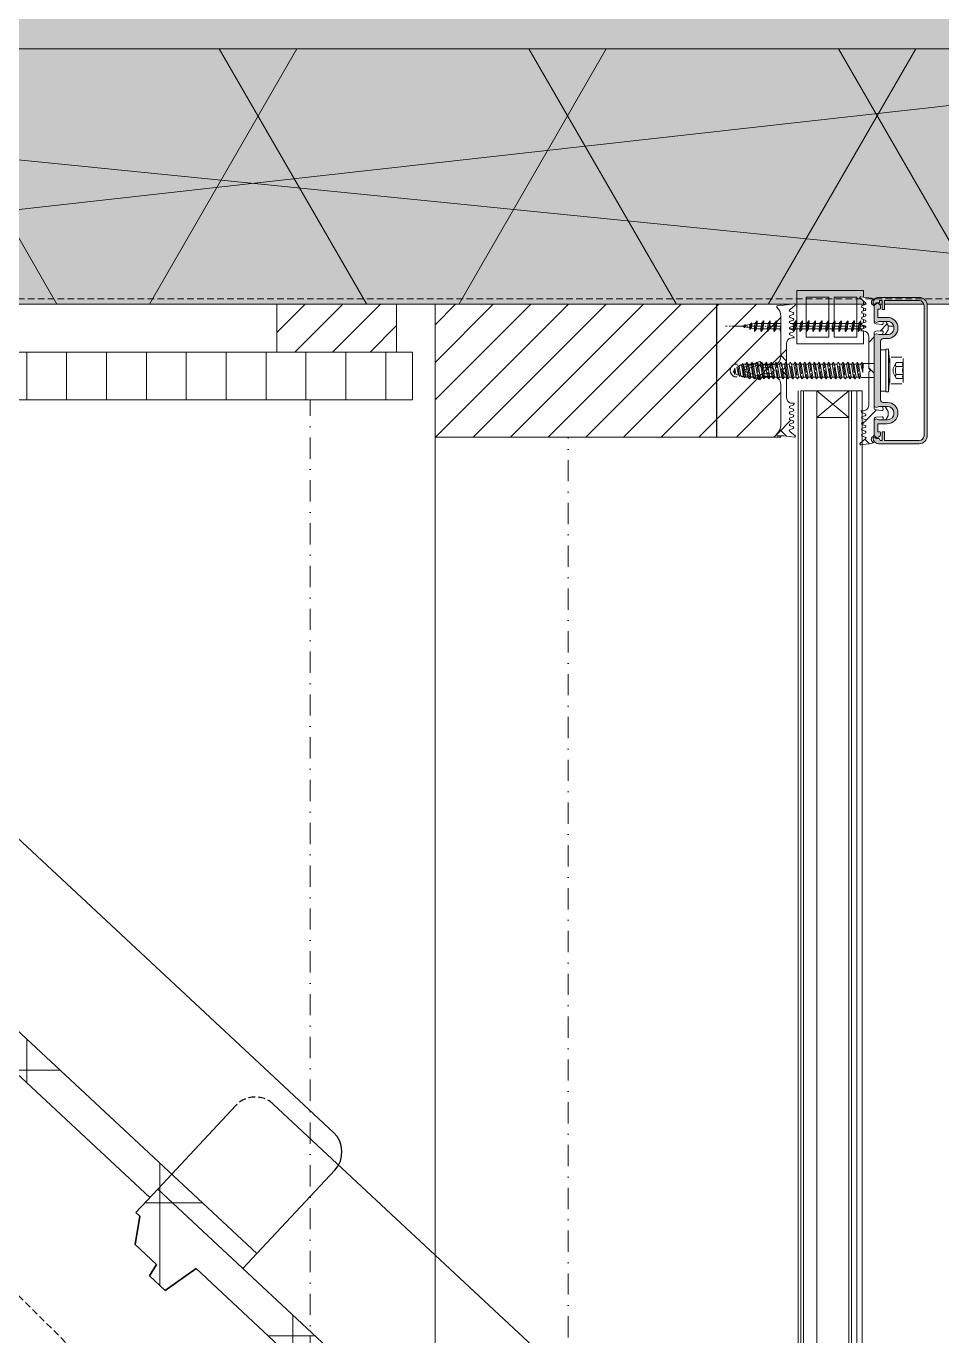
# Model space of a CAD drawing. Header units: millimetres. Extents: x 1789 to 13769, y 2055 to 27197.
# Drawn here: x 12599.8 to 12944.1, y 13250.1 to 13742.6 of the extents above; entities that cross this region are included whole.
import ezdxf

# ---------------------------------------------------------------- set-up
doc = ezdxf.new("R2010")
doc.units = ezdxf.units.MM
for name, pattern in [('MV_hartlijn_staal', [6.6, 5, -0.8, 0, -0.8]), ('MV_hidden', [3.75, 2.5, -1.25]), ('MV_stramien', [16, 8, -4, 0, -4])]:
    doc.linetypes.add(name, pattern=pattern)
for name, color, linetype, lineweight in [('A-DETL', 90, 'Continuous', 13), ('A-DETL-GENF', 92, 'Continuous', 18), ('A-DETL-MEDM', 33, 'Continuous', 18)]:
    doc.layers.add(name, color=color, linetype=linetype, lineweight=lineweight)
pattern_1 = [(0, (0, 0), (0, 50), []), (90, (0, 0), (-50, 3e-15), [])]
pattern_2 = [(45, (0, 0), (-7.071068, 7.071068), [])]
pattern_3 = [(45, (0, 0), (-14.142136, 14.142136), []), (135, (0, 0), (-14.142136, -14.142136), [])]

# ---------------------------------------------------------------- blocks, each defined once
blk = doc.blocks.new('42 isolatie - Type 1-3760047-Details Restauratie 1-10')
at = {"layer": 'A-DETL-GENF'}
h = blk.add_hatch(color=256, dxfattribs=at)
h.paths.add_polyline_path([(-41.98, 96.8), (-95.72, 96.8), (-68.85, 69.93)])
h.paths.add_polyline_path([(907.39, 0.8), (913.99, 0.8), (913.99, 96.8), (-41.98, 96.8), (27.15, 27.67), (0.28, 0.8), (691.68, 0.91), (691.64, 1.25), (691.56, 1.35), (689.51, 3.01), (689.76, 3.54), (694.08, 2.95), (694.6, 2.74), (694.02, 2.32), (693.76, 1.84), (693.74, 1.21), (693.93, 0.8), (695.47, 0.9), (695.8, 1.17), (696.52, 0.9), (696.79, 0.8), (697.8, 0.9), (697.8, 2.13), (696.81, 2.13), (696.81, 1.33), (695.4, 1.33), (695.34, 1.08), (694.66, 0.9), (694.42, 1.2), (694.45, 1.78), (694.83, 2.58), (695.53, 3.14), (696.4, 3.33), (712.48, 3.23), (713.44, 2.75), (713.83, 2.45), (714.3, 1.83), (714.7, 0.8), (901.7, 0.8)])
h.paths.add_polyline_path([(711.7, 0.8), (713.44, 0.8), (713.2, 1.31), (712.98, 1.61), (712.48, 1.94), (712.17, 2.07), (711.7, 2.13), (698.6, 2.13), (698.6, 0.8), (700.74, 0.8)])
at = {"layer": 'A-DETL-GENF', "lineweight": 13}
h = blk.add_hatch(dxfattribs=at)
h.set_pattern_fill('FP_70', color=256, style=0, pattern_type=2)
h.set_pattern_definition([(60, (0, 0), (-87.295, 50.4), []), (120, (0, 0), (-87.295, -50.4), [])])
h.paths.add_polyline_path([(-41.98, 96.8), (-95.72, 96.8), (-68.85, 69.93)])
h.paths.add_polyline_path([(907.39, 0.8), (913.99, 0.8), (913.99, 96.8), (-41.98, 96.8), (27.15, 27.67), (0.28, 0.8), (691.68, 0.91), (691.64, 1.25), (691.56, 1.35), (689.51, 3.01), (689.76, 3.54), (694.08, 2.95), (694.6, 2.74), (694.02, 2.32), (693.76, 1.84), (693.74, 1.21), (693.93, 0.8), (695.47, 0.9), (695.8, 1.17), (696.52, 0.9), (696.79, 0.8), (697.8, 0.9), (697.8, 2.13), (696.81, 2.13), (696.81, 1.33), (695.4, 1.33), (695.34, 1.08), (694.66, 0.9), (694.42, 1.2), (694.45, 1.78), (694.83, 2.58), (695.53, 3.14), (696.4, 3.33), (712.48, 3.23), (713.44, 2.75), (713.83, 2.45), (714.3, 1.83), (714.7, 0.8), (901.7, 0.8)])
h.paths.add_polyline_path([(711.7, 0.8), (713.44, 0.8), (713.2, 1.31), (712.98, 1.61), (712.48, 1.94), (712.17, 2.07), (711.7, 2.13), (698.6, 2.13), (698.6, 0.8), (700.74, 0.8)])
at = {"layer": 'A-DETL-GENF'}
for p, q in [((913.99, 96.8), (-95.72, 96.8)), ((110.21, 0.8), (470.21, 0.8)), ((110.21, 0.8), (470.21, 0.8)), ((470.21, 0.8), (515.21, 0.8)), ((515.21, 0.8), (664.01, 0.8)), ((515.21, 0.8), (664.01, 0.8)), ((664.84, 0.8), (691.58, 0.8)), ((664.84, 0.8), (691.58, 0.8)), ((693.93, 0.8), (695.34, 0.8)), ((693.93, 0.8), (695.34, 0.8)), ((696.64, 0.8), (697.8, 0.8)), ((696.64, 0.8), (697.8, 0.8)), ((698.6, 0.8), (713.44, 0.8)), ((698.6, 0.8), (713.44, 0.8)), ((714.64, 0.8), (735.99, 0.8)), ((714.64, 0.8), (735.99, 0.8))]:
    blk.add_line(p, q, dxfattribs=at)
blk = doc.blocks.new('28 schroeven 2D - Verzonken schroef 4_0x50mm-4442965-Details Restauratie 1-10')
at = {"layer": 'A-DETL-GENF', "linetype": 'MV_hartlijn_staal', "lineweight": 13}
for p, q in [((0, 35.05), (0, 55.9)), ((0, 3.2), (0, 30.29)), ((0, -7.38), (0, -5.3)), ((0, -9.1), (0, -8.91))]:
    blk.add_line(p, q, dxfattribs=at)
at = {"layer": 'A-DETL-GENF', "lineweight": 5}
for p, q in [((-1, 45), (0, 50)), ((0, 50), (1, 45)), ((-2, 44.89), (-1.25, 44.25)), ((2, 43.96), (-2, 44.89)), ((-1.26, 46.66), (-0.51, 46.02)), ((1.26, 46.07), (-1.26, 46.66)), ((-1, 35.05), (-1, 45)), ((-0.52, 48.71), (0.23, 48.07)), ((0.52, 48.47), (-0.52, 48.71)), ((-0.23, 49.11), (0.52, 48.47)), ((0.51, 46.71), (1.26, 46.07)), ((1, 45), (1, 35.05)), ((1.25, 44.6), (2, 43.96)), ((-2, 42.46), (-1.25, 41.82)), ((2, 41.53), (-2, 42.46)), ((-2, 40.02), (-1.25, 39.38)), ((2, 39.09), (-2, 40.02)), ((1.25, 42.17), (2, 41.53)), ((1.25, 39.73), (2, 39.09)), ((-2, 37.58), (-1.25, 36.94)), ((2, 36.65), (-2, 37.58)), ((-1.59, 35.05), (-2, 35.15)), ((1.25, 37.29), (2, 36.65)), ((-2, 30.27), (-1.25, 29.63)), ((2, 29.34), (-2, 30.27)), ((-1, 4.27), (-1, 31.72)), ((1, 31.36), (1, 4.53)), ((1.25, 29.98), (2, 29.34)), ((-2, 27.83), (-1.25, 27.19)), ((2, 26.9), (-2, 27.83)), ((-2, 25.4), (-1.25, 24.76)), ((2, 24.47), (-2, 25.4)), ((1.25, 27.54), (2, 26.9)), ((1.25, 25.11), (2, 24.47)), ((-2, 22.96), (-1.25, 22.32)), ((2, 22.03), (-2, 22.96)), ((-2, 20.52), (-1.25, 19.88)), ((2, 19.59), (-2, 20.52)), ((1.25, 22.67), (2, 22.03)), ((1.25, 20.23), (2, 19.59)), ((-2, 18.09), (-1.25, 17.45)), ((2, 17.15), (-2, 18.09)), ((-2, 15.65), (-1.25, 15.01)), ((2, 14.72), (-2, 15.65)), ((1.25, 17.79), (2, 17.15)), ((1.25, 15.36), (2, 14.72)), ((-2, 13.21), (-1.25, 12.57)), ((2, 12.28), (-2, 13.21)), ((-2, 10.77), (-1.25, 10.13)), ((2, 9.84), (-2, 10.77)), ((1.25, 12.92), (2, 12.28)), ((1.25, 10.48), (2, 9.84)), ((-2, 8.34), (-1.25, 7.7)), ((2, 7.41), (-2, 8.34)), ((-2, 5.9), (-1.25, 5.26)), ((2, 4.97), (-2, 5.9)), ((1.25, 8.05), (2, 7.41)), ((1.25, 5.61), (2, 4.97)), ((-0.89, 3.96), (0.16, 3.58))]:
    blk.add_line(p, q, dxfattribs=at)
for points in [[(-2, 44.89), (-1.5, 45.13), (1.25, 44.6)], [(-1.26, 46.66), (-1, 46.82), (0.51, 46.71)], [(-0.52, 48.71), (-0.51, 48.79), (-0.23, 49.11)], [(-0.51, 46.02), (1.16, 45.94), (1.26, 46.07)], [(0.23, 48.07), (0.53, 48.42), (0.52, 48.47)], [(-2, 42.46), (-1.5, 42.7), (1.25, 42.17)], [(-2, 40.02), (-1.5, 40.26), (1.25, 39.73)], [(-1.25, 44.25), (1.8, 43.74), (2, 43.96)], [(-1.25, 41.82), (1.8, 41.31), (2, 41.53)], [(-2, 37.58), (-1.5, 37.82), (1.25, 37.29)], [(-2, 35.15), (-1.64, 35.32), (-0.15, 35.1)], [(-1.25, 39.38), (1.8, 38.87), (2, 39.09)], [(-1.25, 36.94), (1.8, 36.43), (2, 36.65)], [(-2, 30.27), (-1.5, 30.51), (1.25, 29.98)], [(-1.25, 29.63), (1.8, 29.12), (2, 29.34)], [(-2, 27.83), (-1.5, 28.07), (1.25, 27.54)], [(-2, 25.4), (-1.5, 25.64), (1.25, 25.11)], [(-1.25, 27.19), (1.8, 26.68), (2, 26.9)], [(-1.25, 24.76), (1.8, 24.25), (2, 24.47)], [(-2, 22.96), (-1.5, 23.2), (1.25, 22.67)], [(-2, 20.52), (-1.5, 20.76), (1.25, 20.23)], [(-1.25, 22.32), (1.8, 21.81), (2, 22.03)], [(-1.25, 19.88), (1.8, 19.37), (2, 19.59)], [(-2, 18.09), (-1.5, 18.33), (1.25, 17.79)], [(-2, 15.65), (-1.5, 15.89), (1.25, 15.36)], [(-1.25, 17.45), (1.8, 16.94), (2, 17.15)], [(-1.25, 15.01), (1.8, 14.5), (2, 14.72)], [(-2, 13.21), (-1.5, 13.45), (1.25, 12.92)], [(-2, 10.77), (-1.5, 11.01), (1.25, 10.48)], [(-1.25, 12.57), (1.8, 12.06), (2, 12.28)], [(-1.25, 10.13), (1.8, 9.62), (2, 9.84)], [(-2, 8.34), (-1.5, 8.58), (1.25, 8.05)], [(-2, 5.9), (-1.5, 6.14), (1.25, 5.61)], [(-1.25, 7.7), (1.8, 7.19), (2, 7.41)], [(-1.25, 5.26), (1.8, 4.75), (2, 4.97)]]:
    blk.add_open_spline(points, degree=2, dxfattribs=at)
blk = doc.blocks.new('00 plaatmateriaal - d_18 mm-3307143-Details Restauratie 1-10')
at = {"layer": 'A-DETL-GENF', "lineweight": 13}
h = blk.add_hatch(dxfattribs=at)
h.set_pattern_fill('FP_26', color=256, style=0, pattern_type=2)
h.set_pattern_definition([(270, (0, 0), (-15, -9e-16), [])])
h.paths.add_polyline_path([(51, 18), (0, 18), (0, 0), (970, 0), (970, 18), (411, 18)])
at = {"layer": 'A-DETL-MEDM'}
for p, q in [((970, 18), (0, 18)), ((0, 18), (0, 0)), ((0, 0), (6, 0)), ((51, 0), (411, 0))]:
    blk.add_line(p, q, dxfattribs=at)
blk = doc.blocks.new('31 dubbel_glas - Type 1-3307144-Details Restauratie 1-10')
at = {"layer": 'A-DETL-GENF', "lineweight": 13}
for p, q in [((0, 0), (0, -23)), ((758.75, 0), (0, 0)), ((758.75, -5), (0, -5)), ((0, -5), (10, -17)), ((0, -17), (10, -5)), ((10, -17), (10, -5)), ((0, -17), (758.75, -17)), ((0, -23), (758.75, -23))]:
    blk.add_line(p, q, dxfattribs=at)

msp = doc.modelspace()

# ---------------------------------------------------------------- hatches: boundary and pattern name
at = {"layer": 'A-DETL-GENF', "lineweight": 13}
h = msp.add_hatch(dxfattribs=at)
h.set_pattern_fill('FP_16', color=253, style=0, pattern_type=2)
h.set_pattern_definition([(0, (0, 0), (0, 10), [100, 0]), (45, (0, 0), (10.0013183, 0), [14.142, -14.142]), (315, (0, 0), (10.0013183, 0), [14.142, -14.142])])
h.paths.add_polyline_path([(13131.25, 13734.06), (13175.85, 13734.06), (13175.85, 13752.06), (12110.14, 13752.06), (12128.14, 13734.06), (12924.61, 13734.06)])
h = msp.add_hatch(dxfattribs=at)
h.set_pattern_fill('FP_10', color=250, style=0, pattern_type=2)
h.set_pattern_definition(pattern_2)
h.paths.add_polyline_path([(12739.07, 13620.06), (12739.07, 13638.06), (12694.07, 13638.06), (12694.07, 13620.06), (12717.96, 13620.06)])
h = msp.add_hatch(dxfattribs=at)
h.set_pattern_fill('FP_10', color=250, style=0, pattern_type=2)
h.set_pattern_definition(pattern_2)
h.paths.add_polyline_path([(12753.52, 13588.06), (12883.52, 13588.06), (12883.52, 13588.55), (12882.22, 13588.61), (12882, 13589.06), (12882.22, 13589.47), (12882.69, 13590.01), (12883.14, 13590.81), (12883.42, 13591.69), (12883.52, 13592.95), (12883.42, 13608.67), (12883.12, 13609.4), (12882.64, 13610.02), (12882.02, 13610.5), (12880.9, 13610.85), (12880.09, 13610.9), (12876.65, 13610.9), (12875.63, 13609.67), (12869.5, 13612.03), (12869.27, 13612.41), (12869.36, 13613.99), (12869.67, 13614.31), (12870.34, 13614.58), (12875.63, 13616.52), (12876.65, 13615.3), (12881.29, 13615.4), (12882.02, 13615.7), (12882.64, 13616.18), (12883.12, 13616.8), (12883.42, 13617.52), (12883.52, 13618.3), (12883.42, 13634.5), (12882.95, 13635.73), (12882.69, 13636.19), (12882, 13637.13), (12882.22, 13637.59), (12883.52, 13637.68), (12883.42, 13638.06), (12753.52, 13638.06), (12753.52, 13621.19)])
h.paths.add_polyline_path([(12874.78, 13611.1), (12875.49, 13611.23), (12876.65, 13611.83), (12876.94, 13611.88), (12880.52, 13612.24), (12880.75, 13612.42), (12880.99, 13612.85), (12880.99, 13613.34), (12880.75, 13613.78), (12880.33, 13614.05), (12880.09, 13614.09), (12876.53, 13614.39), (12875.8, 13614.77), (12875.14, 13615.08), (12874.42, 13615.01), (12870.1, 13613.31), (12870.06, 13612.99), (12870.25, 13612.72), (12870.34, 13612.67), (12874.42, 13611.18)])
h = msp.add_hatch(dxfattribs=at)
h.set_pattern_fill('FP_46', color=250, style=0, pattern_type=2)
h.set_pattern_definition(pattern_3)
h.paths.add_polyline_path([(12888.66, 13588.04), (12888.9, 13588.57), (12886.72, 13590.47), (12886.77, 13590.75), (12887, 13590.92), (12888.2, 13591.26), (12888.2, 13592.01), (12886.84, 13592.51), (12886.8, 13592.85), (12887, 13593.12), (12888.2, 13593.46), (12888.19, 13594.21), (12886.84, 13594.71), (12886.8, 13595.05), (12887, 13595.32), (12888.2, 13595.66), (12888.2, 13596.41), (12886.84, 13596.91), (12886.8, 13597.25), (12887, 13597.52), (12888.19, 13597.86), (12888.2, 13598.61), (12886.84, 13599.11), (12886.8, 13599.45), (12887, 13599.72), (12888.35, 13600.23), (12888.57, 13600.61), (12888.6, 13600.83), (12887.27, 13600.88), (12886.46, 13601.27), (12885.91, 13601.97), (12885.71, 13602.83), (12885.71, 13611.41), (12884.03, 13613.1), (12885.71, 13614.78), (12885.76, 13623.81), (12886.15, 13624.61), (12886.84, 13625.16), (12887.71, 13625.36), (12888.6, 13625.36), (12888.49, 13625.79), (12888.18, 13626.1), (12887.98, 13626.19), (12886.84, 13626.64), (12886.8, 13626.97), (12887, 13627.25), (12888.28, 13627.66), (12888.19, 13628.33), (12886.84, 13628.84), (12886.8, 13629.17), (12887, 13629.45), (12888.28, 13629.86), (12888.2, 13630.53), (12886.84, 13631.04), (12886.8, 13631.37), (12887, 13631.65), (12888.28, 13632.06), (12888.2, 13632.73), (12886.84, 13633.24), (12886.8, 13633.57), (12887, 13633.85), (12888.28, 13634.26), (12888.2, 13634.93), (12886.77, 13635.45), (12886.72, 13635.73), (12886.86, 13635.97), (12888.9, 13637.63), (12888.66, 13638.16), (12884.62, 13637.68), (12882.22, 13637.59), (12882, 13637.13), (12882.08, 13636.88), (12882.69, 13636.19), (12883.14, 13635.38), (12883.42, 13634.5), (12883.52, 13633.59), (12883.42, 13617.52), (12883.12, 13616.8), (12882.64, 13616.18), (12882.02, 13615.7), (12881.29, 13615.4), (12880.52, 13615.3), (12876.65, 13615.3), (12875.63, 13616.52), (12869.5, 13614.17), (12869.27, 13613.78), (12869.36, 13612.21), (12869.67, 13611.88), (12869.87, 13611.78), (12875.63, 13609.67), (12876.65, 13610.9), (12881.29, 13610.79), (12882.02, 13610.5), (12882.64, 13610.02), (12883.12, 13609.4), (12883.42, 13608.67), (12883.52, 13607.9), (12883.42, 13591.69), (12883.14, 13590.81), (12882.69, 13590.01), (12882, 13589.06), (12882.22, 13588.61), (12884.62, 13588.51)])
h.paths.add_polyline_path([(12874.78, 13611.1), (12874.42, 13611.18), (12870.1, 13612.89), (12870.06, 13613.21), (12870.25, 13613.47), (12870.34, 13613.52), (12874.78, 13615.09), (12875.49, 13614.97), (12876.53, 13614.39), (12876.94, 13614.31), (12880.33, 13614.05), (12880.75, 13613.78), (12880.99, 13613.34), (12880.99, 13612.85), (12880.75, 13612.42), (12880.33, 13612.15), (12880.09, 13612.1), (12876.53, 13611.81), (12875.8, 13611.42), (12875.14, 13611.12)])
h = msp.add_hatch(dxfattribs=at)
h.set_pattern_fill('FP_46', color=250, style=0, pattern_type=2)
h.set_pattern_definition(pattern_3)
h.paths.add_polyline_path([(12913.62, 13585.2), (12917.66, 13585.67), (12918.47, 13585.98), (12917.94, 13586.34), (12917.62, 13586.89), (12917.6, 13587.52), (12917.89, 13588.06), (12918.57, 13588.67), (12918.66, 13595.09), (12918.92, 13595.38), (12919.28, 13595.51), (12921.82, 13595.69), (12922.03, 13595.41), (12922.03, 13595.18), (12921.87, 13594.6), (12923.03, 13594.67), (12923.86, 13596.11), (12923.86, 13597.73), (12922.66, 13599.6), (12921.84, 13599.58), (12921.82, 13599.45), (12922.03, 13598.43), (12921.82, 13598.15), (12921.48, 13598.1), (12918.92, 13598.46), (12918.66, 13598.75), (12918.57, 13599.23), (12918.66, 13627.44), (12918.92, 13627.73), (12919.28, 13627.86), (12921.82, 13628.04), (12922.03, 13627.76), (12922.03, 13627.53), (12921.88, 13626.6), (12922.83, 13626.67), (12923.86, 13628.46), (12923.86, 13630.09), (12922.99, 13631.6), (12921.87, 13631.6), (12922.03, 13630.78), (12921.82, 13630.51), (12921.48, 13630.45), (12918.92, 13630.82), (12918.61, 13631.23), (12918.57, 13631.6), (12918.57, 13637.33), (12917.71, 13638.19), (12917.57, 13638.79), (12917.75, 13639.4), (12918.18, 13639.87), (12918.46, 13640.02), (12917.66, 13640.33), (12913.62, 13640.8), (12913.38, 13640.27), (12915.56, 13638.37), (12915.51, 13638.09), (12915.28, 13637.92), (12914.08, 13637.58), (12913.93, 13636.99), (12914.08, 13636.83), (12915.43, 13636.32), (12915.48, 13635.99), (12915.28, 13635.72), (12914.08, 13635.38), (12913.93, 13634.79), (12914.08, 13634.63), (12915.43, 13634.12), (12915.48, 13633.79), (12915.28, 13633.52), (12914.08, 13633.18), (12913.93, 13632.59), (12914.08, 13632.43), (12915.43, 13631.92), (12915.48, 13631.59), (12915.28, 13631.32), (12914.08, 13630.98), (12913.93, 13630.39), (12914.08, 13630.23), (12915.43, 13629.72), (12915.48, 13629.39), (12915.28, 13629.12), (12913.92, 13628.61), (12913.7, 13628.22), (12913.67, 13628), (12915.08, 13627.94), (12915.57, 13627.74), (12915.98, 13627.42), (12916.47, 13626.6), (12916.5, 13626.52), (12916.57, 13626), (12916.57, 13613.84), (12917.23, 13613.18), (12916.57, 13612.52), (12916.52, 13599.55), (12916.13, 13598.75), (12915.44, 13598.19), (12914.57, 13597.99), (12913.67, 13597.99), (12913.79, 13597.57), (12914.1, 13597.25), (12914.3, 13597.16), (12915.43, 13596.71), (12915.48, 13596.38), (12915.28, 13596.11), (12913.93, 13595.61), (12914.08, 13595.02), (12915.43, 13594.51), (12915.48, 13594.18), (12915.28, 13593.91), (12913.93, 13593.41), (12914.08, 13592.82), (12915.43, 13592.31), (12915.48, 13591.98), (12915.28, 13591.71), (12913.93, 13591.21), (12914.08, 13590.62), (12915.43, 13590.11), (12915.48, 13589.78), (12915.28, 13589.51), (12913.93, 13589.01), (12914.08, 13588.42), (12915.51, 13587.91), (12915.56, 13587.63), (12915.42, 13587.38), (12913.38, 13585.73)])
at = {"layer": 'A-DETL-GENF'}
h = msp.add_hatch(color=7, dxfattribs=at)
h.paths.add_polyline_path([(12920.27, 13585.6), (12936.23, 13585.67), (12936.87, 13585.89), (12937.44, 13586.25), (12937.91, 13586.73), (12938.27, 13587.3), (12938.49, 13587.93), (12938.57, 13588.6), (12938.47, 13638.37), (12938.17, 13639.1), (12937.69, 13639.72), (12937.07, 13640.2), (12936.34, 13640.49), (12935.57, 13640.6), (12919.82, 13640.55), (12919.01, 13640.17), (12918.46, 13639.47), (12918.27, 13638.6), (12918.42, 13638.25), (12918.64, 13638.12), (12919.25, 13638.47), (12919.27, 13638.6), (12920.67, 13638.6), (12920.67, 13639.4), (12921.67, 13639.4), (12921.67, 13636.1), (12922.47, 13636.1), (12922.47, 13639.4), (12936.03, 13639.34), (12936.47, 13639.16), (12936.84, 13638.87), (12937.13, 13638.5), (12937.31, 13638.06), (12937.37, 13637.6), (12937.31, 13588.13), (12937.13, 13587.7), (12936.84, 13587.32), (12936.47, 13587.04), (12936.03, 13586.86), (12935.57, 13586.8), (12922.47, 13586.8), (12922.47, 13590.1), (12921.67, 13590.1), (12921.67, 13586.8), (12920.87, 13586.8), (12920.47, 13587.6), (12919.27, 13587.6), (12919.2, 13587.85), (12918.52, 13588.03), (12918.28, 13587.73), (12918.27, 13587.6), (12918.34, 13587.08), (12918.54, 13586.6), (12918.85, 13586.18), (12919.27, 13585.86), (12919.75, 13585.67)])
h.paths.add_polyline_path([(12919.56, 13587.82), (12920.31, 13588.04), (12920.85, 13588.59), (12921.05, 13589.34), (12920.86, 13590.09), (12919.97, 13590.09), (12919.97, 13593.1), (12923.57, 13593.1), (12924.61, 13593.24), (12925.57, 13593.63), (12926.4, 13594.27), (12927.03, 13595.1), (12927.43, 13596.06), (12927.57, 13597.1), (12927.43, 13598.13), (12927.03, 13599.1), (12926.4, 13599.93), (12925.57, 13600.56), (12924.6, 13600.96), (12923.57, 13601.1), (12921.81, 13601.13), (12921.36, 13601.39), (12921.1, 13601.84), (12921.07, 13602.1), (12921.1, 13624.36), (12921.36, 13624.8), (12921.81, 13625.06), (12922.07, 13625.1), (12923.57, 13625.1), (12924.61, 13625.24), (12925.57, 13625.63), (12926.4, 13626.27), (12927.03, 13627.1), (12927.43, 13628.06), (12927.57, 13629.1), (12927.43, 13630.13), (12927.03, 13631.1), (12926.4, 13631.93), (12925.57, 13632.56), (12924.6, 13632.96), (12923.57, 13633.1), (12919.97, 13633.1), (12919.97, 13636.17), (12920.86, 13636.17), (12921.05, 13636.9), (12920.87, 13637.63), (12920.37, 13638.18), (12919.66, 13638.44), (12918.57, 13637.55), (12918.57, 13631.6), (12919.46, 13631.23), (12920.34, 13631.6), (12924.16, 13631.53), (12924.73, 13631.31), (12925.22, 13630.97), (12925.62, 13630.52), (12925.9, 13629.99), (12926.05, 13629.4), (12926.05, 13628.8), (12925.91, 13628.21), (12925.63, 13627.68), (12925.23, 13627.23), (12924.61, 13626.84), (12924.17, 13626.67), (12923.57, 13626.6), (12920.34, 13626.6), (12919.46, 13626.96), (12918.57, 13626.6), (12918.57, 13599.6), (12919.46, 13599.23), (12920.34, 13599.6), (12924.17, 13599.52), (12924.73, 13599.31), (12925.23, 13598.97), (12925.62, 13598.52), (12925.9, 13597.98), (12926.05, 13597.4), (12926.05, 13596.8), (12925.9, 13596.21), (12925.62, 13595.68), (12925.23, 13595.23), (12924.61, 13594.84), (12924.17, 13594.67), (12923.57, 13594.6), (12920.34, 13594.6), (12919.46, 13594.96), (12918.57, 13594.6), (12918.57, 13588.62)])
at = {"layer": 'A-DETL-GENF', "lineweight": 13}
h = msp.add_hatch(dxfattribs=at)
h.set_pattern_fill('FP_6', color=253, style=0, pattern_type=2)
h.set_pattern_definition(pattern_1)
h.paths.add_polyline_path([(12681.31, 13275.38), (12686.53, 13280.98), (12435.68, 13514.9), (12427.5, 13506.13), (12428.96, 13504.76), (12427.21, 13494.09), (12435.25, 13486.58), (12432.58, 13482.25), (12438.43, 13476.79), (12450.17, 13484.98), (12646.31, 13302.08), (12649.28, 13305.25), (12679.64, 13276.94)])
h = msp.add_hatch(dxfattribs=at)
h.set_pattern_fill('FP_6', color=253, style=0, pattern_type=2)
h.set_pattern_definition(pattern_1)
h.paths.add_polyline_path([(12891.95, 13062.55), (12900.13, 13071.33), (12649.28, 13305.25), (12641.09, 13296.48), (12642.55, 13295.11), (12640.8, 13284.44), (12648.85, 13276.94), (12646.17, 13272.6), (12652.02, 13267.14), (12663.76, 13275.34), (12717.96, 13224.79)])

# ---------------------------------------------------------------- linework, layer by layer
at = {"layer": 'A-DETL', "lineweight": 18}
for p, q in [((12128.14, 13734.06), (13175.85, 13734.06)), ((12181.88, 13734.06), (13137.85, 13638.06)), ((12277.88, 13638.06), (13137.85, 13734.06)), ((12739.07, 13638.06), (12694.07, 13638.06)), ((12694.07, 13638.06), (12694.07, 13620.06)), ((12739.07, 13620.06), (12739.07, 13638.06)), ((12753.52, 13638.06), (12753.52, 13588.06)), ((12883.52, 13637.64), (12883.52, 13638.06)), ((12888.66, 13638.16), (12884.62, 13637.68)), ((12913.38, 13640.27), (12915.42, 13638.62)), ((12917.66, 13640.33), (12913.62, 13640.8)), ((12918.47, 13640.01), (12917.66, 13640.33)), ((12919.66, 13638.44), (12918.57, 13637.55)), ((12919.27, 13638.6), (12920.67, 13638.6)), ((12935.57, 13640.6), (12920.26, 13640.6)), ((12920.67, 13638.6), (12920.67, 13639.4)), ((12920.67, 13639.4), (12921.67, 13639.4)), ((12921.67, 13639.4), (12921.67, 13636.1)), ((12922.47, 13636.1), (12922.47, 13639.4)), ((12922.47, 13639.4), (12935.57, 13639.4)), ((12884.62, 13637.68), (12882.22, 13637.59)), ((12883.52, 13633.59), (12883.52, 13618.3)), ((12886.86, 13635.97), (12888.9, 13637.63)), ((12888.2, 13634.93), (12887, 13635.28)), ((12887, 13633.85), (12888.2, 13634.19)), ((12888.2, 13632.73), (12887, 13633.08)), ((12915.28, 13637.92), (12914.08, 13637.58)), ((12914.08, 13636.83), (12915.28, 13636.49)), ((12915.28, 13635.72), (12914.08, 13635.38)), ((12914.08, 13634.63), (12915.28, 13634.29)), ((12915.28, 13633.52), (12914.08, 13633.18)), ((12918.57, 13637.55), (12918.57, 13631.6)), ((12919.97, 13633.1), (12919.97, 13636.17)), ((12919.97, 13636.17), (12920.86, 13636.17)), ((12923.57, 13633.1), (12919.97, 13633.1)), ((12921.67, 13636.1), (12922.47, 13636.1)), ((12937.37, 13637.6), (12937.37, 13588.6)), ((12938.57, 13588.6), (12938.57, 13637.6)), ((12887, 13631.65), (12888.19, 13631.99)), ((12888.2, 13630.53), (12887, 13630.88)), ((12887, 13629.45), (12888.2, 13629.79)), ((12888.19, 13628.33), (12887, 13628.68)), ((12914.08, 13632.43), (12915.28, 13632.09)), ((12915.28, 13631.32), (12914.08, 13630.98)), ((12914.08, 13630.23), (12915.28, 13629.89)), ((12915.28, 13629.12), (12914.3, 13628.83)), ((12918.57, 13631.6), (12919.46, 13631.23)), ((12921.48, 13630.45), (12919.28, 13630.69)), ((12919.46, 13631.23), (12920.34, 13631.6)), ((12920.34, 13631.6), (12923.56, 13631.6)), ((12921.87, 13631.6), (12922.03, 13631.02)), ((12922.79, 13626.6), (12923.86, 13628.46)), ((12923.86, 13630.09), (12922.99, 13631.6)), ((12923.86, 13628.46), (12923.86, 13630.09)), ((12885.71, 13614.78), (12885.71, 13623.36)), ((12887, 13627.25), (12888.2, 13627.59)), ((12887.98, 13626.19), (12887, 13626.48)), ((12887.71, 13625.36), (12888.6, 13625.36)), ((12913.67, 13628), (12914.57, 13628)), ((12916.57, 13626), (12916.57, 13613.84)), ((12918.57, 13626.6), (12918.57, 13627.07)), ((12919.46, 13626.96), (12918.57, 13626.6)), ((12918.57, 13626.6), (12918.57, 13599.6)), ((12919.28, 13627.86), (12921.48, 13628.09)), ((12920.34, 13626.6), (12919.46, 13626.96)), ((12923.57, 13626.6), (12920.34, 13626.6)), ((12921.07, 13602.1), (12921.07, 13624.1)), ((12922.03, 13627.53), (12921.82, 13626.74)), ((12922.07, 13625.1), (12923.57, 13625.1)), ((12694.07, 13620.06), (12739.07, 13620.06)), ((12869.27, 13613.78), (12869.27, 13612.41)), ((12875.63, 13616.52), (12869.87, 13614.41)), ((12870.34, 13613.52), (12874.42, 13615.01)), ((12876.65, 13615.3), (12875.63, 13616.52)), ((12880.52, 13615.3), (12876.65, 13615.3)), ((12876.94, 13614.31), (12880.09, 13614.09)), ((12884.03, 13613.1), (12885.71, 13614.78)), ((12916.57, 13613.84), (12917.23, 13613.18)), ((12869.87, 13611.78), (12875.63, 13609.67)), ((12874.42, 13611.18), (12870.34, 13612.67)), ((12875.63, 13609.67), (12876.65, 13610.9)), ((12876.65, 13610.9), (12880.52, 13610.9)), ((12880.09, 13612.1), (12876.94, 13611.88)), ((12885.71, 13611.41), (12884.03, 13613.1)), ((12885.71, 13602.83), (12885.71, 13611.41)), ((12917.23, 13613.18), (12916.57, 13612.52)), ((12916.57, 13612.52), (12916.57, 13599.99)), ((12883.52, 13607.9), (12883.52, 13592.61)), ((12890.07, 13605.41), (12890.07, 12846.66)), ((12892.07, 13605.41), (12892.07, 12846.66)), ((12910.07, 13605.41), (12910.07, 12846.66)), ((12912.07, 13605.41), (12912.07, 12846.66)), ((12887, 13599.72), (12887.98, 13600)), ((12888.2, 13598.61), (12887, 13598.95)), ((12888.6, 13600.83), (12887.71, 13600.83)), ((12918.57, 13599.13), (12918.57, 13599.6)), ((12918.57, 13599.6), (12919.46, 13599.23)), ((12919.46, 13599.23), (12920.34, 13599.6)), ((12920.34, 13599.6), (12923.57, 13599.6)), ((12921.82, 13599.45), (12922.03, 13598.66)), ((12923.57, 13601.1), (12922.07, 13601.1)), ((12923.86, 13597.73), (12922.79, 13599.6)), ((12887, 13597.52), (12888.19, 13597.86)), ((12888.2, 13596.41), (12887, 13596.75)), ((12887, 13595.32), (12888.2, 13595.66)), ((12888.19, 13594.21), (12887, 13594.55)), ((12914.57, 13597.99), (12913.67, 13597.99)), ((12915.28, 13596.11), (12914.08, 13595.77)), ((12914.08, 13595.02), (12915.28, 13594.68)), ((12915.28, 13593.91), (12914.08, 13593.57)), ((12914.3, 13597.16), (12915.28, 13596.88)), ((12919.46, 13594.96), (12918.57, 13594.6)), ((12918.57, 13594.6), (12918.57, 13588.62)), ((12921.48, 13598.1), (12919.28, 13598.33)), ((12919.28, 13595.51), (12921.48, 13595.74)), ((12920.34, 13594.6), (12919.46, 13594.96)), ((12923.57, 13594.6), (12920.34, 13594.6)), ((12922.03, 13595.18), (12921.87, 13594.6)), ((12922.99, 13594.6), (12923.86, 13596.11)), ((12923.86, 13596.11), (12923.86, 13597.73)), ((12888.9, 13588.57), (12886.86, 13590.22)), ((12887, 13593.12), (12888.2, 13593.46)), ((12888.2, 13592.01), (12887, 13592.35)), ((12887, 13590.92), (12888.2, 13591.26)), ((12914.08, 13592.82), (12915.28, 13592.48)), ((12915.28, 13591.71), (12914.08, 13591.37)), ((12914.08, 13590.62), (12915.28, 13590.28)), ((12915.28, 13589.51), (12914.08, 13589.17)), ((12919.97, 13593.1), (12923.57, 13593.1)), ((12919.97, 13590.09), (12919.97, 13593.1)), ((12920.86, 13590.09), (12919.97, 13590.09)), ((12922.47, 13590.1), (12921.67, 13590.1)), ((12921.67, 13590.1), (12921.67, 13586.8)), ((12922.47, 13586.8), (12922.47, 13590.1)), ((12753.52, 13588.06), (12753.52, 12863.06)), ((12753.52, 13588.06), (12883.52, 13588.06)), ((12882.22, 13588.61), (12884.62, 13588.51)), ((12883.52, 13588.06), (12883.52, 13588.55)), ((12884.62, 13588.51), (12888.66, 13588.04)), ((12915.42, 13587.38), (12913.38, 13585.73)), ((12913.62, 13585.2), (12917.66, 13585.67)), ((12914.08, 13588.42), (12915.28, 13588.08)), ((12917.66, 13585.67), (12918.47, 13585.98)), ((12918.57, 13588.62), (12919.56, 13587.82)), ((12920.47, 13587.6), (12919.27, 13587.6)), ((12920.27, 13585.6), (12935.57, 13585.6)), ((12920.87, 13586.8), (12920.47, 13587.6)), ((12921.67, 13586.8), (12920.87, 13586.8)), ((12935.57, 13586.8), (12922.47, 13586.8))]:
    msp.add_line(p, q, dxfattribs=at)
at = {"layer": 'A-DETL'}
for p, q in [((12914.57, 13643.17), (12889.57, 13643.17)), ((12889.57, 13623.17), (12889.57, 13643.17)), ((12914.57, 13640.69), (12914.57, 13643.17)), ((12893.07, 13625.67), (12893.07, 13640.67)), ((12893.07, 13640.67), (12901.57, 13640.67)), ((12901.57, 13640.67), (12901.57, 13625.67)), ((12912.07, 13640.67), (12903.57, 13640.67)), ((12903.57, 13640.67), (12903.57, 13625.67)), ((12912.07, 13625.67), (12912.07, 13640.67)), ((12914.57, 13637.72), (12914.57, 13639.31)), ((12914.57, 13635.52), (12914.57, 13636.69)), ((12914.57, 13633.32), (12914.57, 13634.49)), ((12914.57, 13631.12), (12914.57, 13632.29)), ((12914.57, 13628.91), (12914.57, 13630.09)), ((12901.57, 13625.67), (12893.07, 13625.67)), ((12903.57, 13625.67), (12912.07, 13625.67)), ((12914.57, 13623.17), (12914.57, 13628)), ((12914.57, 13623.17), (12889.57, 13623.17)), ((12923.07, 13620.85), (12921.07, 13620.85)), ((12924.07, 13621.1), (12923.07, 13621.1)), ((12923.07, 13605.35), (12923.07, 13620.85)), ((12924.57, 13615.1), (12924.07, 13621.1)), ((12924.07, 13605.1), (12924.07, 13621.1)), ((12865.62, 13612.2), (12866.22, 13614.05)), ((12866.12, 13611.65), (12866.22, 13614.05)), ((12867.18, 13615.53), (12866.13, 13615.53)), ((12866.22, 13614.05), (12866.57, 13611.75)), ((12867.57, 13611.4), (12867.02, 13614.55)), ((12867.42, 13615.2), (12868.02, 13610.85)), ((12869.06, 13615.53), (12867.81, 13614.95)), ((12868.72, 13615.15), (12867.87, 13614.85)), ((12867.87, 13614.85), (12868.52, 13611.1)), ((12869.47, 13610.85), (12868.72, 13615.15)), ((12872.93, 13615.53), (12869.06, 13615.53)), ((12869.92, 13610.35), (12869.12, 13615.75)), ((12870.42, 13615.55), (12869.54, 13615.55)), ((12870.37, 13610.65), (12869.54, 13615.55)), ((12870.89, 13616.22), (12870.42, 13615.55)), ((12871.31, 13610.65), (12870.42, 13615.55)), ((12870.89, 13616.22), (12871.58, 13611.41)), ((12872.27, 13615.55), (12871.37, 13615.55)), ((12872.21, 13610.65), (12871.37, 13615.55)), ((12872.69, 13616.22), (12872.27, 13615.55)), ((12873.11, 13610.65), (12872.27, 13615.55)), ((12873.17, 13615.55), (12872.69, 13616.22)), ((12872.69, 13616.22), (12873.32, 13611.88)), ((12874.07, 13615.55), (12873.17, 13615.55)), ((12873.17, 13615.55), (12874.01, 13610.65)), ((12874.49, 13616.22), (12874.07, 13615.55)), ((12874.91, 13610.65), (12874.07, 13615.55)), ((12874.97, 13615.55), (12874.49, 13616.22)), ((12874.49, 13616.22), (12875.06, 13612.32)), ((12875.87, 13615.55), (12874.97, 13615.55)), ((12875.81, 13610.65), (12874.97, 13615.55)), ((12876.29, 13616.22), (12875.87, 13615.55)), ((12876.71, 13610.65), (12875.87, 13615.55)), ((12876.77, 13615.55), (12876.29, 13616.22)), ((12876.29, 13616.22), (12876.79, 13612.78)), ((12879.23, 13615.53), (12876.46, 13615.53)), ((12877.67, 13615.55), (12876.77, 13615.55)), ((12876.77, 13615.55), (12877.61, 13610.65)), ((12878.09, 13616.22), (12877.67, 13615.55)), ((12878.51, 13610.65), (12877.67, 13615.55)), ((12878.57, 13615.55), (12878.09, 13616.22)), ((12878.09, 13616.22), (12878.52, 13613.23)), ((12879.47, 13615.55), (12878.57, 13615.55)), ((12879.41, 13610.65), (12878.57, 13615.55)), ((12880.31, 13610.65), (12879.44, 13615.72)), ((12879.89, 13616.22), (12879.47, 13615.55)), ((12881.03, 13615.53), (12879.83, 13615.53)), ((12880.37, 13615.55), (12879.89, 13616.22)), ((12879.89, 13616.22), (12880.26, 13613.68)), ((12881.27, 13615.55), (12880.37, 13615.55)), ((12880.37, 13615.55), (12881.21, 13610.65)), ((12881.69, 13616.22), (12881.27, 13615.55)), ((12882.11, 13610.65), (12881.27, 13615.55)), ((12882.17, 13615.55), (12881.69, 13616.22)), ((12881.69, 13616.22), (12881.99, 13614.15)), ((12882.09, 13613.4), (12882.59, 13609.97)), ((12883.07, 13615.55), (12882.17, 13615.55)), ((12883.01, 13610.65), (12882.17, 13615.55)), ((12883.49, 13616.22), (12883.07, 13615.55)), ((12883.91, 13610.65), (12883.07, 13615.55)), ((12883.97, 13615.55), (12883.49, 13616.22)), ((12883.49, 13616.22), (12883.73, 13614.6)), ((12883.83, 13613.85), (12884.39, 13609.97)), ((12884.87, 13615.55), (12883.97, 13615.55)), ((12883.97, 13615.55), (12884.81, 13610.65)), ((12885.29, 13616.22), (12884.87, 13615.55)), ((12885.71, 13610.65), (12884.87, 13615.55)), ((12885.29, 13616.22), (12885.46, 13615.05)), ((12885.77, 13615.55), (12885.29, 13616.22)), ((12885.56, 13614.28), (12886.19, 13609.97)), ((12886.61, 13610.65), (12885.77, 13615.55)), ((12886.67, 13615.55), (12885.77, 13615.55)), ((12887.09, 13616.22), (12886.67, 13615.55)), ((12887.51, 13610.65), (12886.67, 13615.55)), ((12887.57, 13615.55), (12887.09, 13616.22)), ((12887.31, 13614.75), (12887.99, 13609.97)), ((12887.57, 13615.55), (12888.41, 13610.65)), ((12888.47, 13615.55), (12887.57, 13615.55)), ((12888.89, 13616.22), (12888.47, 13615.55)), ((12889.31, 13610.65), (12888.47, 13615.55)), ((12888.89, 13616.22), (12889.58, 13611.41)), ((12889.37, 13615.55), (12888.89, 13616.22)), ((12890.21, 13610.65), (12889.37, 13615.55)), ((12890.27, 13615.55), (12889.37, 13615.55)), ((12890.69, 13616.22), (12890.27, 13615.55)), ((12891.11, 13610.65), (12890.27, 13615.55)), ((12890.69, 13616.22), (12891.32, 13611.88)), ((12891.17, 13615.55), (12890.69, 13616.22)), ((12891.17, 13615.55), (12892.01, 13610.65)), ((12892.07, 13615.55), (12891.17, 13615.55)), ((12892.49, 13616.22), (12892.07, 13615.55)), ((12892.91, 13610.65), (12892.07, 13615.55)), ((12892.49, 13616.22), (12893.06, 13612.32)), ((12892.97, 13615.55), (12892.49, 13616.22)), ((12893.81, 13610.65), (12892.97, 13615.55)), ((12893.87, 13615.55), (12892.97, 13615.55)), ((12894.29, 13616.22), (12893.87, 13615.55)), ((12894.71, 13610.65), (12893.87, 13615.55)), ((12894.29, 13616.22), (12894.79, 13612.78)), ((12894.77, 13615.55), (12894.29, 13616.22)), ((12894.77, 13615.55), (12895.61, 13610.65)), ((12895.67, 13615.55), (12894.77, 13615.55)), ((12896.09, 13616.22), (12895.67, 13615.55)), ((12896.51, 13610.65), (12895.67, 13615.55)), ((12896.09, 13616.22), (12896.52, 13613.23)), ((12896.57, 13615.55), (12896.09, 13616.22)), ((12897.41, 13610.65), (12896.57, 13615.55)), ((12897.47, 13615.55), (12896.57, 13615.55)), ((12897.89, 13616.22), (12897.47, 13615.55)), ((12898.31, 13610.65), (12897.47, 13615.55)), ((12897.89, 13616.22), (12898.26, 13613.68)), ((12898.37, 13615.55), (12897.89, 13616.22)), ((12898.37, 13615.55), (12899.21, 13610.65)), ((12899.27, 13615.55), (12898.37, 13615.55)), ((12899.69, 13616.22), (12899.27, 13615.55)), ((12900.11, 13610.65), (12899.27, 13615.55)), ((12899.69, 13616.22), (12899.99, 13614.15)), ((12900.17, 13615.55), (12899.69, 13616.22)), ((12900.09, 13613.4), (12900.59, 13609.97)), ((12901.01, 13610.65), (12900.17, 13615.55)), ((12901.07, 13615.55), (12900.17, 13615.55)), ((12901.49, 13616.22), (12901.07, 13615.55)), ((12901.91, 13610.65), (12901.07, 13615.55)), ((12901.49, 13616.22), (12901.73, 13614.6)), ((12901.97, 13615.55), (12901.49, 13616.22)), ((12901.83, 13613.85), (12902.39, 13609.97)), ((12901.97, 13615.55), (12902.81, 13610.65)), ((12902.87, 13615.55), (12901.97, 13615.55)), ((12903.29, 13616.22), (12902.87, 13615.55)), ((12903.71, 13610.65), (12902.87, 13615.55)), ((12903.29, 13616.22), (12903.46, 13615.05)), ((12903.77, 13615.55), (12903.29, 13616.22)), ((12903.56, 13614.28), (12904.19, 13609.97)), ((12904.61, 13610.65), (12903.77, 13615.55)), ((12904.67, 13615.55), (12903.77, 13615.55)), ((12905.09, 13616.22), (12904.67, 13615.55)), ((12905.51, 13610.65), (12904.67, 13615.55)), ((12905.57, 13615.55), (12905.09, 13616.22)), ((12905.99, 13609.97), (12905.33, 13614.7)), ((12906.47, 13615.55), (12905.57, 13615.55)), ((12905.57, 13615.55), (12906.41, 13610.65)), ((12906.89, 13616.22), (12906.47, 13615.55)), ((12907.31, 13610.65), (12906.47, 13615.55)), ((12907.37, 13615.55), (12906.89, 13616.22)), ((12906.89, 13616.22), (12907.58, 13611.41)), ((12908.27, 13615.55), (12907.37, 13615.55)), ((12908.21, 13610.65), (12907.37, 13615.55)), ((12908.69, 13616.22), (12908.27, 13615.55)), ((12909.11, 13610.65), (12908.27, 13615.55)), ((12909.17, 13615.55), (12908.69, 13616.22)), ((12908.69, 13616.22), (12909.32, 13611.88)), ((12910.07, 13615.55), (12909.17, 13615.55)), ((12909.17, 13615.55), (12910.01, 13610.65)), ((12910.49, 13616.22), (12910.07, 13615.55)), ((12910.91, 13610.65), (12910.07, 13615.55)), ((12910.97, 13615.55), (12910.49, 13616.22)), ((12910.49, 13616.22), (12911.06, 13612.32)), ((12911.87, 13615.55), (12910.97, 13615.55)), ((12911.81, 13610.65), (12910.97, 13615.55)), ((12912.29, 13616.22), (12911.87, 13615.55)), ((12912.71, 13610.65), (12911.87, 13615.55)), ((12912.77, 13615.55), (12912.29, 13616.22)), ((12912.29, 13616.22), (12912.79, 13612.78)), ((12913.67, 13615.55), (12912.77, 13615.55)), ((12912.77, 13615.55), (12913.64, 13610.47)), ((12914.09, 13616.22), (12913.67, 13615.55)), ((12914.39, 13612.35), (12913.67, 13615.55)), ((12914.09, 13616.22), (12914.4, 13612.51)), ((12914.54, 13615.72), (12914.39, 13612.35)), ((12918.57, 13615.72), (12914.54, 13615.72)), ((12924.57, 13617.6), (12924.57, 13615.1)), ((12924.57, 13611.1), (12924.57, 13615.1)), ((12929.04, 13618.1), (12925.07, 13618.1)), ((12925.82, 13613.88), (12926.75, 13615.84)), ((12925.82, 13612.38), (12925.82, 13613.88)), ((12929.54, 13614.61), (12926.89, 13614.61)), ((12929.54, 13616.11), (12926.93, 13616.11)), ((12929.54, 13608.6), (12929.54, 13617.6)), ((12866.13, 13610.73), (12867.18, 13610.73)), ((12866.57, 13611.75), (12867.57, 13611.4)), ((12867.96, 13611.24), (12869.06, 13610.73)), ((12869.47, 13610.85), (12868.52, 13611.1)), ((12869.06, 13610.73), (12872.75, 13610.73)), ((12871.31, 13610.65), (12870.37, 13610.65)), ((12871.79, 13609.97), (12871.31, 13610.65)), ((12872.21, 13610.65), (12871.79, 13609.97)), ((12873.11, 13610.65), (12872.21, 13610.65)), ((12873.59, 13609.97), (12873.11, 13610.65)), ((12873.41, 13611.19), (12873.59, 13609.97)), ((12874.01, 13610.65), (12873.59, 13609.97)), ((12874.91, 13610.65), (12874.01, 13610.65)), ((12875.39, 13609.97), (12874.91, 13610.65)), ((12875.16, 13611.61), (12875.39, 13609.97)), ((12875.81, 13610.65), (12875.39, 13609.97)), ((12876.71, 13610.65), (12875.81, 13610.65)), ((12876.51, 13610.73), (12878.33, 13610.73)), ((12877.19, 13609.97), (12876.71, 13610.65)), ((12876.89, 13612.03), (12877.19, 13609.97)), ((12877.19, 13609.97), (12877.61, 13610.65)), ((12877.61, 13610.65), (12878.51, 13610.65)), ((12878.51, 13610.65), (12878.99, 13609.97)), ((12878.63, 13612.51), (12878.99, 13609.97)), ((12878.88, 13610.73), (12880.13, 13610.73)), ((12878.99, 13609.97), (12879.41, 13610.65)), ((12879.41, 13610.65), (12880.31, 13610.65)), ((12880.31, 13610.65), (12880.79, 13609.97)), ((12880.37, 13612.95), (12880.79, 13609.97)), ((12880.79, 13609.97), (12881.21, 13610.65)), ((12881.21, 13610.65), (12882.11, 13610.65)), ((12882.11, 13610.65), (12882.59, 13609.97)), ((12882.59, 13609.97), (12883.01, 13610.65)), ((12883.01, 13610.65), (12883.91, 13610.65)), ((12883.91, 13610.65), (12884.39, 13609.97)), ((12884.39, 13609.97), (12884.81, 13610.65)), ((12884.81, 13610.65), (12885.71, 13610.65)), ((12885.71, 13610.65), (12886.19, 13609.97)), ((12886.19, 13609.97), (12886.61, 13610.65)), ((12886.61, 13610.65), (12887.51, 13610.65)), ((12887.51, 13610.65), (12887.99, 13609.97)), ((12887.99, 13609.97), (12888.41, 13610.65)), ((12888.41, 13610.65), (12889.31, 13610.65)), ((12889.31, 13610.65), (12889.79, 13609.97)), ((12889.79, 13609.97), (12890.21, 13610.65)), ((12890.21, 13610.65), (12891.11, 13610.65)), ((12891.11, 13610.65), (12891.59, 13609.97)), ((12891.42, 13611.15), (12891.59, 13609.97)), ((12891.59, 13609.97), (12892.01, 13610.65)), ((12892.01, 13610.65), (12892.91, 13610.65)), ((12892.91, 13610.65), (12893.39, 13609.97)), ((12893.16, 13611.61), (12893.39, 13609.97)), ((12893.39, 13609.97), (12893.81, 13610.65)), ((12893.81, 13610.65), (12894.71, 13610.65)), ((12894.71, 13610.65), (12895.19, 13609.97)), ((12894.89, 13612.03), (12895.19, 13609.97)), ((12895.19, 13609.97), (12895.61, 13610.65)), ((12895.61, 13610.65), (12896.51, 13610.65)), ((12896.51, 13610.65), (12896.99, 13609.97)), ((12896.63, 13612.51), (12896.99, 13609.97)), ((12896.99, 13609.97), (12897.41, 13610.65)), ((12897.41, 13610.65), (12898.31, 13610.65)), ((12898.31, 13610.65), (12898.79, 13609.97)), ((12898.37, 13612.95), (12898.79, 13609.97)), ((12898.79, 13609.97), (12899.21, 13610.65)), ((12899.21, 13610.65), (12900.11, 13610.65)), ((12900.11, 13610.65), (12900.59, 13609.97)), ((12900.59, 13609.97), (12901.01, 13610.65)), ((12901.01, 13610.65), (12901.91, 13610.65)), ((12901.91, 13610.65), (12902.39, 13609.97)), ((12902.39, 13609.97), (12902.81, 13610.65)), ((12902.81, 13610.65), (12903.71, 13610.65)), ((12903.71, 13610.65), (12904.19, 13609.97)), ((12904.19, 13609.97), (12904.61, 13610.65)), ((12904.61, 13610.65), (12905.51, 13610.65)), ((12905.51, 13610.65), (12905.99, 13609.97)), ((12905.99, 13609.97), (12906.41, 13610.65)), ((12906.41, 13610.65), (12907.31, 13610.65)), ((12907.31, 13610.65), (12907.79, 13609.97)), ((12907.79, 13609.97), (12908.21, 13610.65)), ((12908.21, 13610.65), (12909.11, 13610.65)), ((12909.11, 13610.65), (12909.59, 13609.97)), ((12909.42, 13611.15), (12909.59, 13609.97)), ((12909.59, 13609.97), (12910.01, 13610.65)), ((12910.01, 13610.65), (12910.91, 13610.65)), ((12910.91, 13610.65), (12911.39, 13609.97)), ((12911.16, 13611.61), (12911.39, 13609.97)), ((12911.39, 13609.97), (12911.81, 13610.65)), ((12911.81, 13610.65), (12912.71, 13610.65)), ((12912.71, 13610.65), (12913.19, 13609.97)), ((12912.89, 13612.03), (12913.19, 13609.97)), ((12913.64, 13610.47), (12918.57, 13610.47)), ((12924.07, 13605.1), (12924.57, 13611.1)), ((12924.57, 13611.1), (12924.57, 13608.6)), ((12926.75, 13610.37), (12925.82, 13612.38)), ((12929.54, 13611.61), (12926.89, 13611.61)), ((12929.54, 13610.11), (12926.93, 13610.11)), ((12921.07, 13605.35), (12923.07, 13605.35)), ((12923.07, 13605.1), (12924.07, 13605.1)), ((12924.94, 13608.1), (12929.04, 13608.1))]:
    msp.add_line(p, q, dxfattribs=at)
at = {"layer": 'A-DETL', "linetype": 'MV_hidden', "lineweight": 18}
for p, q in [((12229.14, 13640.06), (13139.14, 13640.06)), ((12260.14, 13602.06), (12906, 12956.21))]:
    msp.add_line(p, q, dxfattribs=at)
at = {"layer": 'A-DETL', "lineweight": 25}
for p, q in [((12859.52, 13588.06), (12859.52, 13638.06)), ((12715.36, 13326.55), (12479.13, 13546.84)), ((12678.6, 13336.7), (12649.28, 13305.25)), ((12928.96, 13116.91), (12692.73, 13337.19)), ((12686.53, 13280.98), (12715.86, 13312.42))]:
    msp.add_line(p, q, dxfattribs=at)
at = {"layer": 'A-DETL', "linetype": 'MV_stramien', "lineweight": 18}
for p, q in [((12706.52, 12565.63), (12706.52, 13602.06)), ((12803.52, 12863.06), (12803.52, 13588.06))]:
    msp.add_line(p, q, dxfattribs=at)
at = {"layer": 'A-DETL', "lineweight": 35}
for p, q in [((12686.53, 13280.98), (12435.68, 13514.9)), ((12450.17, 13484.98), (12646.31, 13302.08)), ((12649.28, 13305.25), (12641.09, 13296.48)), ((12900.13, 13071.33), (12649.28, 13305.25)), ((12642.55, 13295.11), (12640.8, 13284.44)), ((12641.09, 13296.48), (12642.55, 13295.11)), ((12640.8, 13284.44), (12648.85, 13276.94)), ((12681.31, 13275.38), (12686.53, 13280.98)), ((12648.85, 13276.94), (12646.17, 13272.6)), ((12652.02, 13267.14), (12663.76, 13275.34)), ((12663.76, 13275.34), (12891.95, 13062.55)), ((12646.17, 13272.6), (12652.02, 13267.14))]:
    msp.add_line(p, q, dxfattribs=at)
at = {"layer": 'A-DETL', "lineweight": 18}
for centre, radius, start, end in [((12888.71, 13637.86), 0.3, 309.0613, 100), ((12913.57, 13640.5), 0.3, 80, 230.9387), ((12915.17, 13638.3), 0.4, 285.9653, 50.9387), ((12918.97, 13638.7), 1.4, 110.6946, 176.6569), ((12918.79, 13638.76), 1.22, 178.7156, 222.4056), ((12920.25, 13638.62), 1.98, 89.5812, 180.5686), ((12918.77, 13638.6), 0.5, 180.5686, 359.3684), ((12919.52, 13636.91), 1.54, 331.295, 84.6562), ((12935.57, 13637.6), 3, 0, 89.9988), ((12935.57, 13637.6), 1.8, 0, 90), ((12882.5, 13637.17), 0.507, 124.0544, 214.0544), ((12878.95, 13633.56), 4.57, 0.358, 46.7319), ((12887.11, 13635.66), 0.4, 129.0613, 254.0347), ((12887.24, 13633.46), 0.453, 121.9306, 238.0695), ((12887.96, 13634.56), 0.44, 301.9306, 58.0695), ((12914.32, 13637.2), 0.44, 121.9305, 238.0694), ((12914.32, 13635.01), 0.44, 122.1833, 238.3262), ((12914.32, 13632.8), 0.44, 121.9303, 238.0695), ((12915.04, 13636.1), 0.453, 301.9306, 58.0694), ((12915.04, 13633.9), 0.453, 301.9307, 58.0694), ((12915.63, 13634.72), 3.93, 41.6334, 54.9533), ((12923.57, 13629.1), 4, 270, 90), ((12887.24, 13631.26), 0.453, 121.9306, 238.0693), ((12887.24, 13629.06), 0.453, 121.9306, 238.0692), ((12887.96, 13632.36), 0.44, 301.6738, 57.8167), ((12887.96, 13627.96), 0.44, 302.0357, 58.1756), ((12887.96, 13630.16), 0.44, 301.9305, 58.0697), ((12914.55, 13628), 0.873, 106.3967, 179.4345), ((12914.32, 13630.6), 0.44, 121.8244, 237.9643), ((12915.04, 13631.7), 0.453, 301.9308, 58.0694), ((12915.04, 13629.5), 0.453, 301.926, 58.0694), ((12919.37, 13631.48), 0.8, 180, 263.9999), ((12921.59, 13630.9), 0.457, 256.5629, 15), ((12923.57, 13629.1), 2.5, 270, 90.1012), ((12887.71, 13623.36), 2, 90, 180.0003), ((12887.24, 13626.86), 0.453, 121.9306, 238.074), ((12887.73, 13625.35), 0.872, 0.5655, 73.6174), ((12914.57, 13626), 2, 360, 90), ((12919.37, 13627.07), 0.8, 96, 180), ((12922.07, 13624.1), 1, 90, 180), ((12921.59, 13627.65), 0.457, 345, 103.4382), ((12922.31, 13626.74), 0.489, 180, 195), ((12880.52, 13618.3), 3, 270, 360), ((12870.22, 13613.47), 1, 110.1073, 161.9827), ((12870.5, 13613.1), 0.45, 110.1073, 249.8927), ((12874.9, 13613.7), 1.4, 50.2225, 110.1073), ((12877.08, 13616.31), 2, 230.2225, 266), ((12880.02, 13613.1), 1, 274, 86), ((12870.22, 13612.72), 1, 198.0173, 249.8927), ((12874.9, 13612.5), 1.4, 249.8927, 309.7775), ((12877.08, 13609.88), 2, 94, 129.7775), ((12880.52, 13607.9), 3, 0, 90), ((12887.71, 13602.83), 2, 179.9997, 270), ((12887.24, 13599.33), 0.453, 121.926, 238.0694), ((12887.73, 13600.84), 0.872, 286.3826, 359.4345), ((12887.96, 13598.23), 0.44, 301.8244, 57.9643), ((12914.57, 13599.99), 2, 270, 0.0003), ((12919.37, 13599.13), 0.8, 180, 264), ((12922.07, 13602.1), 1, 180, 270), ((12921.59, 13598.55), 0.457, 256.5618, 15), ((12922.31, 13599.45), 0.489, 165, 180), ((12923.57, 13597.1), 4, 270, 90), ((12923.57, 13597.1), 2.5, 270, 90), ((12887.24, 13597.13), 0.453, 121.9308, 238.0694), ((12887.24, 13594.93), 0.453, 121.9307, 238.0694), ((12887.96, 13593.83), 0.44, 302.1833, 58.3262), ((12887.96, 13596.03), 0.44, 301.9303, 58.0695), ((12914.55, 13598), 0.872, 180.5655, 253.6174), ((12914.32, 13595.39), 0.44, 122.0357, 238.1756), ((12915.04, 13596.49), 0.453, 301.9306, 58.074), ((12915.04, 13594.29), 0.453, 301.9306, 58.0692), ((12919.37, 13594.71), 0.8, 96.0001, 180), ((12921.59, 13595.3), 0.457, 345, 103.4371), ((12882.5, 13589.03), 0.507, 145.9456, 235.9456), ((12878.95, 13592.64), 4.57, 313.2681, 359.642), ((12887.11, 13590.53), 0.4, 105.9653, 230.9387), ((12887.24, 13592.73), 0.453, 121.9305, 238.0694), ((12887.96, 13591.63), 0.44, 301.9305, 58.0694), ((12914.32, 13593.19), 0.44, 121.9305, 238.0697), ((12914.32, 13590.99), 0.44, 121.6738, 237.8167), ((12914.32, 13588.79), 0.44, 121.9306, 238.0695), ((12915.04, 13592.09), 0.453, 301.9306, 58.0693), ((12915.04, 13589.89), 0.453, 301.9306, 58.0695), ((12919.52, 13589.35), 1.54, 271.7019, 28.705), ((12888.71, 13588.33), 0.3, 260, 50.9387), ((12913.57, 13585.49), 0.3, 129.0613, 280), ((12915.17, 13587.69), 0.4, 309.0613, 74.0347), ((12918.79, 13587.24), 1.23, 137.5944, 181.2844), ((12918.97, 13587.29), 1.4, 183.3431, 249.3054), ((12915.63, 13591.28), 3.93, 305.0467, 317.3829), ((12918.77, 13587.6), 0.5, 0.0154, 180.0051), ((12920.27, 13587.6), 2, 180.0051, 270), ((12935.57, 13588.6), 1.8, 270, 0), ((12935.57, 13588.6), 3, 270, 0)]:
    msp.add_arc(centre, radius, start, end, dxfattribs=at)
at = {"layer": 'A-DETL'}
for centre, radius, start, end in [((12867.13, 13613.13), 2.6, 112.6199, 247.3801), ((12927.78, 13615.33), 1.15, 137.3508, 219.1271), ((12931.13, 13613.11), 4.5, 160.5274, 199.4727), ((12930.5, 13615.36), 1.22, 141.8642, 218.1358), ((12934.04, 13613.11), 4.74, 161.4369, 198.5631), ((12927.78, 13610.88), 1.15, 140.8729, 222.6492), ((12930.5, 13610.86), 1.22, 141.8642, 218.1358)]:
    msp.add_arc(centre, radius, start, end, dxfattribs=at)
at = {"layer": 'A-DETL', "linetype": 'MV_hidden', "lineweight": 25}
msp.add_arc((12685.91, 13329.88), 10, 47, 137, dxfattribs=at)
at = {"layer": 'A-DETL', "lineweight": 25}
msp.add_arc((12708.54, 13319.24), 10, 317, 47, dxfattribs=at)

# ---------------------------------------------------------------- block references
at = {"layer": 'A-DETL-GENF'}
msp.add_blockref('42 isolatie - Type 1-3760047-Details Restauratie 1-10', (12223.86, 13637.26), dxfattribs=at)
at = {"layer": 'A-DETL-GENF', "rotation": 90.00000000000644}
msp.add_blockref('28 schroeven 2D - Verzonken schroef 4_0x50mm-4442965-Details Restauratie 1-10', (12918.57, 13629.82), dxfattribs=at)
at = {"layer": 'A-DETL-GENF', "lineweight": 13, "rotation": 269.9999999999984}
msp.add_blockref('31 dubbel_glas - Type 1-3307144-Details Restauratie 1-10', (12914.07, 13605.41), dxfattribs=at)
at = {"layer": 'A-DETL-MEDM', "rotation": 180}
msp.add_blockref('00 plaatmateriaal - d_18 mm-3307143-Details Restauratie 1-10', (12745.07, 13620.06), dxfattribs=at)

doc.saveas('drawing.dxf')
